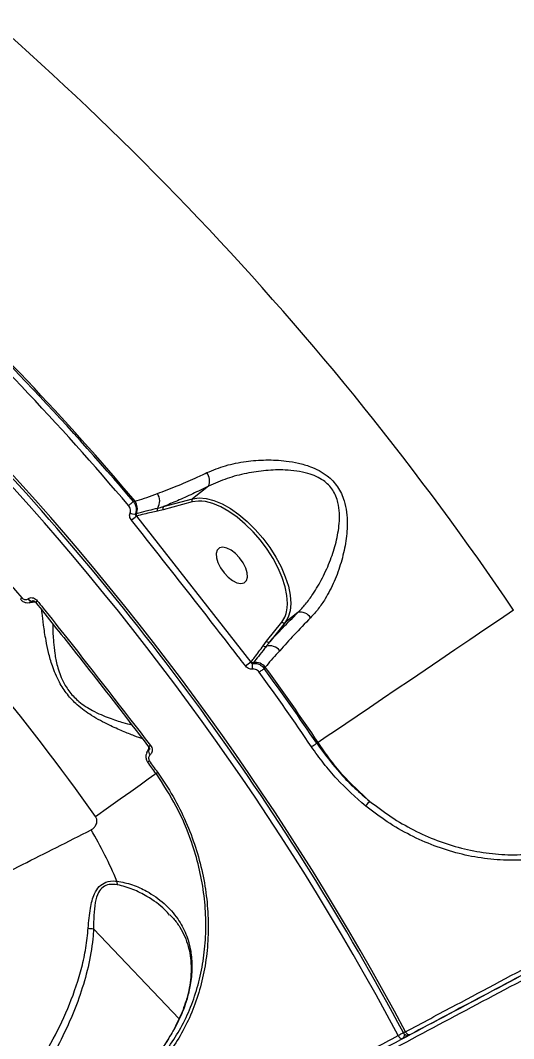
# Model space of a CAD drawing. Header units: millimetres. Extents: x -10374 to 11119, y -8221 to 9433.
# Drawn here: x -1212.8 to -1109, y -1941.3 to -1726.9 of the extents above; entities that cross this region are included whole.
import ezdxf

# ---------------------------------------------------------------- set-up
doc = ezdxf.new("R2010")
doc.units = ezdxf.units.MM
for name, color, linetype in [('DIKOM_ОБЪЕКТ', 7, 'Continuous'), ('DIKOM_РАЗМЕР_ЗОНА', 7, 'Continuous'), ('DIKOM_РАЗМЕР_ОБЪЕКТА', 7, 'Continuous')]:
    doc.layers.add(name, color=color, linetype=linetype)
doc.styles.add('style1', font='arial.ttf', dxfattribs={"width": 0.8})
doc.dimstyles.new('1-50', dxfattribs={"dimtxt": 300, "dimasz": 200, "dimexe": 100, "dimexo": 0, "dimgap": 100, "dimtad": 0, "dimdec": 0, "dimtxsty": 'style1', "dimcen": 0, "dimclrd": 7, "dimclre": 7, "dimadec": 1, "dimazin": 2, "dimtfac": 1, "dimtdec": 0, "dimtmove": 1, "dimatfit": 3, "dimfxl": 0, "dimlwd": 25, "dimlwe": 18, "dimarcsym": 0})

# ---------------------------------------------------------------- blocks, each defined once
blk = doc.blocks.new('*D16')
at = {"layer": 'Defpoints', "color": 0, "transparency": 16777216}
for p in [(-9045.1, 5161.67), (3694.49, 5161.67), (1813.16, -6719.94)]:
    blk.add_point(p, dxfattribs=at)
at = {"layer": 'DIKOM_РАЗМЕР_ОБЪЕКТА', "color": 7, "lineweight": 18, "transparency": 16777216}
for p, q in [((3694.49, 5161.67), (-9145.1, 5161.67)), ((1813.16, -6719.94), (-9145.1, -6719.94))]:
    blk.add_line(p, q, dxfattribs=at)
at = {"layer": 'DIKOM_РАЗМЕР_ОБЪЕКТА', "color": 7, "lineweight": 25, "transparency": 16777216}
for p, q in [((-9045.1, 4961.67), (-9045.1, -0.45)), ((-9045.1, -6519.94), (-9045.1, -1080.23))]:
    blk.add_line(p, q, dxfattribs=at)
at = {"layer": 'DIKOM_РАЗМЕР_ОБЪЕКТА', "color": 7, "transparency": 16777216}
for points in [[(-9078.43, 4961.67), (-9011.76, 4961.67), (-9045.1, 5161.67)], [(-9078.43, -6519.94), (-9011.76, -6519.94), (-9045.1, -6719.94)]]:
    blk.add_solid(points, dxfattribs=at)
at = {"layer": 'DIKOM_РАЗМЕР_ОБЪЕКТА', "color": 0, "transparency": 16777216, "insert": (-9045.1, -540.34), "char_height": 300, "attachment_point": 5, "rotation": 90, "style": 'style1'}
blk.add_mtext('11900', dxfattribs=at)
blk = doc.blocks.new('*D15')
at = {"layer": 'Defpoints', "color": 0, "transparency": 16777216}
for p in [(-5227.87, 8308.78), (9119.43, -1150.4), (-5227.87, -1991.82)]:
    blk.add_point(p, dxfattribs=at)
at = {"layer": 'DIKOM_РАЗМЕР_ОБЪЕКТА', "color": 7, "lineweight": 18, "transparency": 16777216}
for p, q in [((-5227.87, -1991.82), (-5227.87, 8408.78)), ((9119.43, -1150.4), (9119.43, 8408.78))]:
    blk.add_line(p, q, dxfattribs=at)
at = {"layer": 'DIKOM_РАЗМЕР_ОБЪЕКТА', "color": 7, "lineweight": 25, "transparency": 16777216}
for p, q in [((-5027.87, 8308.78), (187.44, 8308.78)), ((8919.43, 8308.78), (1267.22, 8308.78))]:
    blk.add_line(p, q, dxfattribs=at)
at = {"layer": 'DIKOM_РАЗМЕР_ОБЪЕКТА', "color": 7, "transparency": 16777216}
for points in [[(-5027.87, 8342.11), (-5027.87, 8275.44), (-5227.87, 8308.78)], [(8919.43, 8342.11), (8919.43, 8275.44), (9119.43, 8308.78)]]:
    blk.add_solid(points, dxfattribs=at)
at = {"layer": 'DIKOM_РАЗМЕР_ОБЪЕКТА', "color": 0, "transparency": 16777216, "insert": (727.33, 8308.78), "char_height": 300, "attachment_point": 5, "style": 'style1'}
blk.add_mtext('14350', dxfattribs=at)
blk = doc.blocks.new('*D14')
at = {"layer": 'Defpoints', "color": 0, "transparency": 16777216}
for p in [(-7515.85, 9236.32), (11119.43, -1423.4), (-7515.85, -2401.58)]:
    blk.add_point(p, dxfattribs=at)
at = {"layer": 'DIKOM_РАЗМЕР_ЗОНА', "color": 7, "lineweight": 18, "transparency": 16777216}
for p, q in [((-7515.85, -2401.58), (-7515.85, 9336.32)), ((11119.43, -1423.4), (11119.43, 9336.32))]:
    blk.add_line(p, q, dxfattribs=at)
at = {"layer": 'DIKOM_РАЗМЕР_ЗОНА', "color": 7, "lineweight": 25, "transparency": 16777216}
for p, q in [((-7315.85, 9236.32), (77.56, 9236.32)), ((10919.43, 9236.32), (1157.34, 9236.32))]:
    blk.add_line(p, q, dxfattribs=at)
at = {"layer": 'DIKOM_РАЗМЕР_ЗОНА', "color": 7, "transparency": 16777216}
for points in [[(-7315.85, 9269.65), (-7315.85, 9202.98), (-7515.85, 9236.32)], [(10919.43, 9269.65), (10919.43, 9202.98), (11119.43, 9236.32)]]:
    blk.add_solid(points, dxfattribs=at)
at = {"layer": 'DIKOM_РАЗМЕР_ЗОНА', "color": 0, "transparency": 16777216, "insert": (617.45, 9236.32), "char_height": 300, "attachment_point": 5, "style": 'style1'}
blk.add_mtext('18650', dxfattribs=at)
blk = doc.blocks.new('*D13')
at = {"layer": 'Defpoints', "color": 0, "transparency": 16777216}
for p in [(-10176.97, 7112.81), (3082.33, 7112.81), (2015.48, -8221.4)]:
    blk.add_point(p, dxfattribs=at)
at = {"layer": 'DIKOM_РАЗМЕР_ЗОНА', "color": 7, "lineweight": 18, "transparency": 16777216}
for p, q in [((3082.33, 7112.81), (-10276.97, 7112.81)), ((2015.48, -8221.4), (-10276.97, -8221.4))]:
    blk.add_line(p, q, dxfattribs=at)
at = {"layer": 'DIKOM_РАЗМЕР_ЗОНА', "color": 7, "lineweight": 25, "transparency": 16777216}
for p, q in [((-10176.97, 6912.81), (-10176.97, -14.41)), ((-10176.97, -8021.4), (-10176.97, -1094.19))]:
    blk.add_line(p, q, dxfattribs=at)
at = {"layer": 'DIKOM_РАЗМЕР_ЗОНА', "color": 7, "transparency": 16777216}
for points in [[(-10210.3, 6912.81), (-10143.64, 6912.81), (-10176.97, 7112.81)], [(-10210.3, -8021.4), (-10143.64, -8021.4), (-10176.97, -8221.4)]]:
    blk.add_solid(points, dxfattribs=at)
at = {"layer": 'DIKOM_РАЗМЕР_ЗОНА', "color": 0, "transparency": 16777216, "insert": (-10176.97, -554.3), "char_height": 300, "attachment_point": 5, "rotation": 90, "style": 'style1'}
blk.add_mtext('15300', dxfattribs=at)

msp = doc.modelspace()

# ---------------------------------------------------------------- linework, layer by layer
at = {"layer": 'DIKOM_ОБЪЕКТ', "color": 7, "linetype": 'Continuous', "lineweight": 15}
for p, q in [((-1173.15, -1824.96), (-1176.52, -1827.59)), ((-1188.98, -1828.2), (-1188.63, -1828.1)), ((-1176.6, -1828.28), (-1182.69, -1829.91)), ((-1182.61, -1829.23), (-1176.52, -1827.59)), ((-1182.69, -1829.91), (-1183.88, -1830.19)), ((-1188.3, -1831.25), (-1188.36, -1831.26)), ((-1188.36, -1831.26), (-1164.29, -1862.04)), ((-1211.16, -1848.68), (-1211.14, -1848.67)), ((-1210.21, -1849.17), (-1210.01, -1849.14)), ((-1210.19, -1849.15), (-1210.21, -1849.17)), ((-1210.07, -1849.11), (-1210.19, -1849.15)), ((-1209.57, -1849.35), (-1209.57, -1849.35)), ((-1154.37, -1851.57), (-1157.07, -1853.68)), ((-1160.95, -1857.6), (-1157.74, -1853.57)), ((-1157.07, -1853.68), (-1160.28, -1857.7)), ((-1161.66, -1858.55), (-1160.95, -1857.6)), ((-1164.29, -1862.04), (-1164.18, -1861.9)), ((-1163.69, -1862.08), (-1163.86, -1862.29)), ((-1161.22, -1863.07), (-1161.43, -1863.34)), ((-1185.75, -1879.84), (-1185.75, -1879.84)), ((-1150.39, -1879.09), (-1150.1, -1878.93)), ((-1185.66, -1880.34), (-1185.73, -1880.51)), ((-1185.73, -1880.51), (-1185.71, -1880.49)), ((-1185.71, -1880.49), (-1185.61, -1880.34)), ((-1185.47, -1881.53), (-1185.49, -1881.55)), ((-1179.37, -1937.11), (-1197.36, -1918.15)), ((-1179.54, -1937.49), (-1180.13, -1938.67)), ((-1179.46, -1937.45), (-1180.05, -1938.64)), ((-1130.95, -1940.55), (-1132.33, -1941.28))]:
    msp.add_line(p, q, dxfattribs=at)
at = {"layer": 'DIKOM_ОБЪЕКТ', "color": 7, "linetype": 'Continuous', "lineweight": 15, "flags": 128}
for points in [[(-1190, -1829.06), (-1189.86, -1828.95), (-1189.72, -1828.82), (-1189.57, -1828.7), (-1189.43, -1828.58), (-1189.3, -1828.47), (-1189.17, -1828.36), (-1189.07, -1828.27), (-1188.98, -1828.2)], [(-1174.61, -1828.12), (-1175.3, -1828.1), (-1176.6, -1828.28)], [(-1176.52, -1827.59), (-1175.17, -1827.41), (-1173.67, -1827.53), (-1172.05, -1827.95), (-1170.33, -1828.67), (-1168.56, -1829.67), (-1166.77, -1830.92), (-1165.01, -1832.4), (-1163.32, -1834.08), (-1161.72, -1835.91), (-1160.27, -1837.87), (-1158.98, -1839.9), (-1157.88, -1841.97), (-1157.01, -1844.02), (-1156.37, -1846.01), (-1155.99, -1847.9), (-1155.87, -1849.65), (-1156.01, -1851.22), (-1156.41, -1852.57), (-1157.07, -1853.68)], [(-1156.63, -1850.61), (-1156.57, -1849.67), (-1156.69, -1847.97), (-1157.06, -1846.14), (-1157.68, -1844.2), (-1158.53, -1842.21), (-1159.59, -1840.21), (-1160.84, -1838.24), (-1162.25, -1836.34), (-1163.8, -1834.56), (-1165.44, -1832.94), (-1167.15, -1831.5), (-1168.88, -1830.29), (-1170.6, -1829.32), (-1172.26, -1828.63), (-1173.84, -1828.22), (-1174.61, -1828.12)], [(-1169.91, -1843.19), (-1169.04, -1844.1), (-1168.1, -1844.82), (-1167.19, -1845.28), (-1166.35, -1845.44), (-1165.68, -1845.29), (-1165.21, -1844.85), (-1164.99, -1844.15), (-1165.04, -1843.24), (-1165.35, -1842.2), (-1165.89, -1841.12), (-1166.63, -1840.08), (-1167.5, -1839.16), (-1168.43, -1838.45), (-1169.35, -1837.99), (-1170.18, -1837.83), (-1170.86, -1837.97), (-1171.33, -1838.41), (-1171.54, -1839.12), (-1171.5, -1840.02), (-1171.19, -1841.06), (-1170.64, -1842.15), (-1169.91, -1843.19)], [(-1212.41, -1848.46), (-1212.52, -1848.55), (-1212.6, -1848.62), (-1212.67, -1848.68), (-1212.73, -1848.73), (-1212.76, -1848.75), (-1212.77, -1848.76)], [(-1108.96, -1851.07), (-1111.94, -1853.09), (-1115.01, -1855.17), (-1118.14, -1857.29), (-1121.3, -1859.43), (-1124.46, -1861.57), (-1127.59, -1863.69), (-1130.67, -1865.77), (-1133.66, -1867.8), (-1136.54, -1869.75), (-1139.28, -1871.6), (-1141.86, -1873.35), (-1144.25, -1874.97), (-1146.44, -1876.45), (-1148.39, -1877.77), (-1150.1, -1878.93)], [(-1162.51, -1864.12), (-1162.36, -1864.02), (-1162.21, -1863.91), (-1162.06, -1863.8), (-1161.91, -1863.69), (-1161.76, -1863.58), (-1161.63, -1863.49), (-1161.52, -1863.41), (-1161.43, -1863.34)], [(-1151.5, -1879.83), (-1151.35, -1879.73), (-1151.19, -1879.63), (-1151.04, -1879.52), (-1150.88, -1879.42), (-1150.73, -1879.32), (-1150.6, -1879.23), (-1150.49, -1879.15), (-1150.39, -1879.09)], [(-1185.57, -1882.81), (-1185.68, -1882.89), (-1185.78, -1882.96), (-1185.85, -1883.01), (-1185.91, -1883.05), (-1185.94, -1883.08), (-1185.95, -1883.08)], [(-1196.94, -1894.49), (-1194.24, -1892.57), (-1191.77, -1890.81), (-1189.54, -1889.22), (-1187.57, -1887.81), (-1185.86, -1886.6), (-1184.45, -1885.59), (-1184.26, -1885.45)], [(-1180.05, -1938.64), (-1180.12, -1938.68), (-1180.12, -1938.68)], [(-1132.15, -1940.05), (-1132.26, -1940.11), (-1132.41, -1940.19), (-1132.57, -1940.28), (-1132.74, -1940.37), (-1132.91, -1940.46), (-1133.08, -1940.55), (-1133.24, -1940.64)], [(-1131.71, -1939.82), (-1131.85, -1939.9), (-1131.97, -1939.96), (-1132.06, -1940.01), (-1132.12, -1940.04), (-1132.15, -1940.06), (-1132.15, -1940.06)], [(-1130.8, -1940.47), (-1130.89, -1940.5), (-1131, -1940.49), (-1131.12, -1940.45), (-1131.25, -1940.38), (-1131.37, -1940.27), (-1131.49, -1940.14), (-1131.61, -1939.99), (-1131.71, -1939.82)], [(-1133.24, -1940.64), (-1133.14, -1940.8), (-1133.03, -1940.96), (-1132.9, -1941.09), (-1132.78, -1941.19), (-1132.65, -1941.26), (-1132.53, -1941.31), (-1132.42, -1941.31), (-1132.33, -1941.28)]]:
    msp.add_lwpolyline(points, dxfattribs=at)
at = {"layer": 'DIKOM_ОБЪЕКТ', "color": 7, "linetype": 'Continuous', "lineweight": 15}
for centre, radius, start, end in [((-1644.11, -2213.4), 646.28, 34.10022, 52.89978), ((-1644.11, -2213.4), 580.87, 28.09855, 58.90145), ((-1644.11, -2213.4), 579.13, 28.09885, 58.90115), ((-1644.11, -2213.4), 596.26, 40.24313, 46.75687), ((-1644.11, -2213.4), 596.59, 40.22853, 46.77147), ((-1644.11, -2213.4), 594.93, 40.24313, 46.75687), ((-1644.11, -2213.4), 549.25, 35.4952, 51.5048), ((-1644.11, -2213.4), 565.29, 40.2097, 46.7903), ((-1644.11, -2213.4), 580.37, 28.09855, 43.5), ((-1175.9, -1823.87), 2.95, 338.3877, 36.7227), ((-1186.29, -1828.1), 2.84, 329.14, 34.152), ((-1190.99, -1829.69), 2.84, 338.5554, 34.0016), ((-1176.16, -1827.98), 0.526, 132.3879, 214.1721), ((-1188.86, -1829.17), 1.65, 240.0269, 280.7858), ((-1187.81, -1830.94), 0.568, 158.3434, 212.2759), ((-1183.41, -1829.9), 0.552, 141.4744, 211.9148), ((-1182.25, -1829.62), 0.526, 132.3879, 214.1721), ((-1222.77, -1789.38), 54.2, 307.9934, 309.4034), ((-1210.3, -1848.16), 1.01, 211.0731, 274.9408), ((-1210.28, -1848.15), 1.01, 211.0252, 274.9626), ((-1212.59, -1844.95), 5.34, 304.4409, 309.4851), ((-1162.46, -1850.1), 5.86, 323.7138, 355.0238), ((-1153.83, -1854.1), 2.59, 33.6615, 102.0244), ((-1157.35, -1853.26), 0.503, 218.5002, 303.4601), ((-1161.26, -1858.21), 0.528, 220.6441, 293.8829), ((-1160.27, -1861.23), 2.66, 37.5733, 107.1051), ((-1160.56, -1857.28), 0.502, 218.4493, 303.4984), ((-1129.62, -1908.54), 58, 126.7179, 128.0357), ((-1163.76, -1861.55), 0.544, 220.5333, 277.5856), ((-1162.51, -1862.99), 1.51, 152.6863, 198.6667), ((-1163.34, -1864.79), 2.73, 38.9464, 97.4265), ((-1644.11, -2213.4), 596.59, 34.10022, 35.95988), ((-1644.11, -2213.4), 594.93, 34.10338, 35.95123), ((-1644.11, -2213.4), 596.26, 34.10338, 35.95123), ((-1182.18, -1883.87), 5.38, 126.5298, 131.5337), ((-1184.77, -1880.83), 1.01, 161.0524, 224.9829), ((-1184.76, -1880.82), 1.01, 161.0525, 224.9835), ((-1644.11, -2213.4), 564.82, 35.4952, 35.7903), ((-1644.11, -2213.4), 565.29, 35.4952, 35.7903), ((-1262.59, -1775.2), 135.24, 305.3935, 305.5905), ((-1136.4, -1894.75), 4.43, 129.2592, 146.4241), ((-1265.42, -1938.04), 78.85, 22.306, 31.0837), ((-1189.78, -1908.07), 2.69, 181.0611, 197.6619), ((-1131.27, -1939.59), 1, 208.0986, 223.5), ((-1131.27, -1939.59), 1, 223.5, 298), ((-1132.77, -1940.53), 0.878, 300.4812, 11.5203)]:
    msp.add_arc(centre, radius, start, end, dxfattribs=at)
for points, knots in [([(-1131.71, -1939.82), (-1128.18, -1937.95), (-1118.61, -1932.86), (-1102.52, -1924.3), (-1083.34, -1914.1), (-1063.7, -1903.66), (-1043.69, -1893.02), (-1023.41, -1882.24), (-1002.92, -1871.34), (-982.25, -1860.35), (-961.44, -1849.29), (-940.55, -1838.18), (-919.68, -1827.08), (-898.92, -1816.05), (-878.36, -1805.11), (-858.01, -1794.29), (-837.91, -1783.61), (-818.13, -1773.09), (-798.75, -1762.78), (-779.86, -1752.74), (-761.54, -1743), (-743.81, -1733.57), (-726.7, -1724.47), (-710.25, -1715.73), (-694.55, -1707.38), (-679.66, -1699.46), (-665.63, -1692), (-652.52, -1685.03), (-640.32, -1678.55), (-629.07, -1672.56), (-618.81, -1667.11), (-609.59, -1662.21), (-601.84, -1658.08), (-595.39, -1654.66), (-590.09, -1651.84), (-585.61, -1649.46), (-581.98, -1647.53), (-579.23, -1646.06), (-577.35, -1645.06), (-576.39, -1644.55), (-576.27, -1644.49), (-576.22, -1644.46)], [0, 0, 0, 0, 0.015653, 0.04249, 0.069411, 0.096376, 0.123341, 0.150263, 0.1771, 0.203937, 0.230859, 0.257824, 0.284788, 0.31171, 0.338547, 0.365384, 0.392306, 0.41927, 0.446235, 0.473157, 0.499994, 0.526831, 0.553753, 0.580717, 0.607682, 0.634604, 0.661441, 0.688278, 0.715199, 0.742164, 0.769129, 0.79605, 0.822888, 0.845967, 0.869168, 0.892397, 0.915626, 0.938828, 0.961588, 0.984348, 1, 1, 1, 1]), ([(-576.63, -1645.81), (-576.68, -1645.84), (-576.81, -1645.91), (-578, -1646.54), (-580.48, -1647.86), (-584.13, -1649.8), (-588.92, -1652.34), (-594.81, -1655.48), (-601.81, -1659.2), (-609.93, -1663.52), (-619.12, -1668.41), (-629.36, -1673.85), (-640.58, -1679.82), (-652.75, -1686.29), (-665.83, -1693.24), (-679.82, -1700.68), (-694.68, -1708.58), (-710.35, -1716.91), (-726.75, -1725.63), (-743.82, -1734.71), (-761.51, -1744.11), (-779.79, -1753.84), (-798.63, -1763.85), (-817.97, -1774.13), (-837.71, -1784.63), (-857.75, -1795.29), (-878.05, -1806.08), (-898.57, -1816.99), (-919.27, -1828), (-940.09, -1839.07), (-960.93, -1850.15), (-981.7, -1861.19), (-1001.02, -1871.46), (-1018.87, -1880.96), (-1035.3, -1889.69), (-1051.53, -1898.32), (-1067.74, -1906.94), (-1083.87, -1915.52), (-1099.88, -1924.03), (-1115.59, -1932.38), (-1125.73, -1937.77), (-1130.8, -1940.47)], [0, 0, 0, 0, 0.015652, 0.042489, 0.069411, 0.096375, 0.12334, 0.150262, 0.177099, 0.203936, 0.230857, 0.257822, 0.284787, 0.311709, 0.338545, 0.365382, 0.392304, 0.419269, 0.446234, 0.473155, 0.499992, 0.52683, 0.553751, 0.580716, 0.607681, 0.634602, 0.66144, 0.688276, 0.715198, 0.742163, 0.769128, 0.796049, 0.822886, 0.844632, 0.866401, 0.888169, 0.909915, 0.932423, 0.954957, 0.977491, 1, 1, 1, 1]), ([(-761.46, -1745.22), (-764.99, -1747.1), (-774.56, -1752.18), (-790.65, -1760.74), (-809.83, -1770.94), (-829.48, -1781.39), (-849.48, -1792.02), (-869.76, -1802.81), (-890.25, -1813.7), (-910.92, -1824.69), (-931.73, -1835.76), (-952.62, -1846.87), (-973.49, -1857.96), (-994.25, -1869), (-1014.82, -1879.93), (-1035.16, -1890.75), (-1055.26, -1901.44), (-1075.04, -1911.96), (-1094.42, -1922.26), (-1113.31, -1932.3), (-1131.63, -1942.05), (-1149.36, -1951.47), (-1166.47, -1960.57), (-1182.92, -1969.32), (-1198.63, -1977.67), (-1213.52, -1985.58), (-1227.54, -1993.04), (-1240.65, -2000.01), (-1252.85, -2006.5), (-1264.1, -2012.48), (-1274.36, -2017.94), (-1283.58, -2022.84), (-1291.33, -2026.96), (-1297.78, -2030.39), (-1303.08, -2033.21), (-1307.56, -2035.59), (-1311.19, -2037.52), (-1313.94, -2038.98), (-1315.82, -2039.98), (-1316.78, -2040.49), (-1316.9, -2040.56), (-1316.95, -2040.58)], [0, 0, 0, 0, 0.015653, 0.04249, 0.069412, 0.096376, 0.123341, 0.150263, 0.1771, 0.203937, 0.230858, 0.257823, 0.284788, 0.31171, 0.338547, 0.365384, 0.392306, 0.41927, 0.446235, 0.473157, 0.499994, 0.526831, 0.553752, 0.580717, 0.607682, 0.634603, 0.661441, 0.688278, 0.715199, 0.742164, 0.769129, 0.79605, 0.822887, 0.845967, 0.869168, 0.892397, 0.915626, 0.938828, 0.961588, 0.984348, 1, 1, 1, 1]), ([(-1316.54, -2039.23), (-1316.49, -2039.2), (-1316.36, -2039.13), (-1315.17, -2038.5), (-1312.69, -2037.18), (-1309.04, -2035.24), (-1304.26, -2032.7), (-1298.36, -2029.56), (-1291.36, -2025.84), (-1283.25, -2021.53), (-1274.05, -2016.64), (-1263.81, -2011.2), (-1252.59, -2005.23), (-1240.42, -1998.76), (-1227.34, -1991.8), (-1213.35, -1984.36), (-1198.49, -1976.46), (-1182.83, -1968.13), (-1166.42, -1959.41), (-1149.35, -1950.33), (-1131.66, -1940.93), (-1113.38, -1931.21), (-1094.54, -1921.19), (-1075.2, -1910.91), (-1055.47, -1900.41), (-1035.42, -1889.76), (-1015.12, -1878.96), (-994.6, -1868.05), (-973.9, -1857.04), (-953.08, -1845.97), (-932.24, -1834.89), (-911.47, -1823.85), (-892.16, -1813.58), (-874.3, -1804.09), (-857.88, -1795.35), (-841.64, -1786.72), (-825.43, -1778.1), (-809.3, -1769.53), (-793.29, -1761.01), (-777.59, -1752.66), (-767.44, -1747.27), (-762.37, -1744.57)], [0, 0, 0, 0, 0.015652, 0.042489, 0.069411, 0.096375, 0.12334, 0.150262, 0.177099, 0.203936, 0.230857, 0.257822, 0.284787, 0.311708, 0.338545, 0.365382, 0.392304, 0.419269, 0.446234, 0.473155, 0.499992, 0.526829, 0.553751, 0.580716, 0.60768, 0.634602, 0.661439, 0.688276, 0.715198, 0.742163, 0.769128, 0.796049, 0.822886, 0.844632, 0.866401, 0.888169, 0.909915, 0.932423, 0.954957, 0.977491, 1, 1, 1, 1]), ([(-1173.53, -1822.11), (-1172.24, -1821.58), (-1169.67, -1820.52), (-1165.4, -1819.7), (-1161.09, -1819.35), (-1157.36, -1819.53), (-1154.23, -1820.05), (-1151.9, -1820.73), (-1149.88, -1821.64), (-1147.83, -1822.94), (-1145.85, -1825.02), (-1144.6, -1827.77), (-1144.07, -1830.43), (-1143.91, -1833.44), (-1144.25, -1837.02), (-1145.22, -1841.1), (-1146.65, -1845.05), (-1148.33, -1848.3), (-1150.03, -1850.84), (-1151.13, -1852.06), (-1151.68, -1852.66)], [0, 0, 0, 0, 0.075453, 0.151033, 0.22139, 0.291726, 0.334658, 0.377542, 0.410423, 0.443259, 0.496247, 0.549079, 0.588987, 0.628973, 0.696944, 0.765008, 0.836349, 0.907628, 0.953829, 1, 1, 1, 1]), ([(-1183.93, -1826.5), (-1182.58, -1826), (-1180.1, -1825.07), (-1176.52, -1823.52), (-1174.36, -1822.5), (-1173.53, -1822.11)], [0, 0, 0, 0, 0.425134, 0.778082, 1, 1, 1, 1]), ([(-1154.37, -1851.57), (-1153.82, -1850.98), (-1152.7, -1849.81), (-1150.93, -1847.38), (-1149.12, -1844.29), (-1147.48, -1840.59), (-1146.25, -1836.75), (-1145.64, -1833.43), (-1145.56, -1830.62), (-1145.86, -1828.21), (-1146.86, -1825.71), (-1148.65, -1823.91), (-1150.52, -1822.86), (-1152.41, -1822.18), (-1154.6, -1821.73), (-1157.58, -1821.48), (-1161.14, -1821.59), (-1165.25, -1822.21), (-1169.37, -1823.26), (-1171.88, -1824.39), (-1173.15, -1824.96)], [0, 0, 0, 0, 0.046879, 0.094491, 0.166791, 0.240773, 0.308688, 0.378026, 0.416346, 0.45555, 0.504919, 0.554035, 0.584911, 0.616739, 0.65891, 0.701803, 0.772718, 0.845081, 0.92141, 1, 1, 1, 1]), ([(-1188.63, -1828.1), (-1188.48, -1828.06), (-1187.68, -1827.86), (-1186.2, -1827.34), (-1184.69, -1826.78), (-1183.93, -1826.5)], [0, 0, 0, 0, 0.108906, 0.552802, 1, 1, 1, 1]), ([(-1173.15, -1824.96), (-1174.28, -1825.51), (-1176.54, -1826.61), (-1179.71, -1828.04), (-1181.66, -1828.84), (-1182.61, -1829.23)], [0, 0, 0, 0, 0.335751, 0.674761, 1, 1, 1, 1]), ([(-1188.98, -1828.2), (-1188.92, -1828.28), (-1188.7, -1828.59), (-1188.44, -1829.21), (-1188.34, -1830.04), (-1188.48, -1830.54), (-1188.55, -1830.79)], [0, 0, 0, 0, 0.109212, 0.407967, 0.70312, 1, 1, 1, 1]), ([(-796.36, -1829.79), (-801.6, -1832.51), (-812.09, -1837.93), (-828.16, -1846.26), (-844.41, -1854.69), (-861.06, -1863.34), (-878.07, -1872.19), (-895.41, -1881.22), (-912.8, -1890.29), (-930.78, -1899.68), (-949.31, -1909.36), (-968.35, -1919.32), (-987.25, -1929.21), (-1005.92, -1939), (-1024.29, -1948.63), (-1042.27, -1958.06), (-1059.82, -1967.28), (-1076.93, -1976.26), (-1093.55, -1985), (-1109.63, -1993.46), (-1125.08, -2001.58), (-1139.83, -2009.34), (-1153.84, -2016.72), (-1167.12, -2023.71), (-1179.64, -2030.31), (-1191.34, -2036.47), (-1202.16, -2042.17), (-1212.24, -2047.49), (-1221.5, -2052.37), (-1229.86, -2056.77), (-1237.14, -2060.61), (-1243.27, -2063.85), (-1248.34, -2066.52), (-1250.74, -2067.79), (-1251.93, -2068.42)], [0, 0, 0, 0, 0.027767, 0.055566, 0.083366, 0.111132, 0.140038, 0.16898, 0.197923, 0.226828, 0.258638, 0.290548, 0.322511, 0.354472, 0.386382, 0.418191, 0.449895, 0.4817, 0.513555, 0.545411, 0.577215, 0.608919, 0.640547, 0.672276, 0.704055, 0.735834, 0.767563, 0.799191, 0.832594, 0.866026, 0.899429, 0.932943, 0.966486, 1, 1, 1, 1]), ([(-1189.68, -1830.6), (-1189.64, -1830.45), (-1189.56, -1830.15), (-1189.64, -1829.66), (-1189.81, -1829.29), (-1189.96, -1829.11), (-1190, -1829.06)], [0, 0, 0, 0, 0.295411, 0.590304, 0.890107, 1, 1, 1, 1]), ([(-1189.4, -1832.1), (-1189.43, -1832.06), (-1189.56, -1831.89), (-1189.72, -1831.54), (-1189.8, -1831.05), (-1189.72, -1830.75), (-1189.68, -1830.6)], [0, 0, 0, 0, 0.081048, 0.390845, 0.695145, 1, 1, 1, 1]), ([(-1188.55, -1830.79), (-1188.56, -1830.84), (-1188.57, -1830.94), (-1188.51, -1831.1), (-1188.43, -1831.2), (-1188.37, -1831.25), (-1188.36, -1831.26)], [0, 0, 0, 0, 0.286512, 0.589609, 0.913626, 1, 1, 1, 1]), ([(-1188.55, -1830.79), (-1188.52, -1830.78), (-1188.45, -1830.76), (-1188.38, -1830.74), (-1188.34, -1830.73)], [0, 0, 0, 0, 0.488225, 1, 1, 1, 1]), ([(-1188.34, -1830.73), (-1188.17, -1830.69), (-1187.31, -1830.46), (-1185.84, -1830.05), (-1184.48, -1829.71), (-1183.85, -1829.56)], [0, 0, 0, 0, 0.117903, 0.589468, 1, 1, 1, 1]), ([(-1183.88, -1830.19), (-1184.32, -1830.28), (-1185.81, -1830.6), (-1187.26, -1830.98), (-1188.3, -1831.25)], [0, 0, 0, 0, 0.29117, 1, 1, 1, 1]), ([(-1183.85, -1829.56), (-1183.66, -1829.51), (-1183.25, -1829.41), (-1182.84, -1829.29), (-1182.61, -1829.23)], [0, 0, 0, 0, 0.44039, 1, 1, 1, 1]), ([(-1165.35, -1862.85), (-1165.76, -1862.33), (-1167.79, -1859.69), (-1175.75, -1849.39), (-1183.4, -1839.7), (-1189.4, -1832.1)], [0, 0, 0, 0, 0.05123, 0.256125, 1, 1, 1, 1]), ([(-1212.76, -1848.76), (-1212.59, -1848.93), (-1212.25, -1849.27), (-1211.58, -1849.52), (-1211.13, -1849.49), (-1210.92, -1849.47)], [0, 0, 0, 0, 0.344518, 0.683438, 1, 1, 1, 1]), ([(-1212.41, -1848.46), (-1212.41, -1848.46), (-1212.34, -1848.55), (-1212.17, -1848.69), (-1211.92, -1848.81), (-1211.65, -1848.86), (-1211.39, -1848.83), (-1211.24, -1848.73), (-1211.16, -1848.68)], [0, 0, 0, 0, 0.004166, 0.219753, 0.435454, 0.568213, 0.793915, 1, 1, 1, 1]), ([(-1211.14, -1848.67), (-1211.07, -1848.62), (-1210.88, -1848.49), (-1210.49, -1848.4), (-1210.02, -1848.47), (-1209.55, -1848.69), (-1209.32, -1848.94), (-1209.2, -1849.07)], [0, 0, 0, 0, 0.134223, 0.347004, 0.563322, 0.781764, 1, 1, 1, 1]), ([(-1210.21, -1849.17), (-1210.37, -1849.27), (-1210.58, -1849.42), (-1210.84, -1849.44), (-1210.91, -1849.45)], [0, 0, 0, 0, 0.721941, 1, 1, 1, 1]), ([(-1210.91, -1849.5), (-1210.66, -1849.44), (-1210.15, -1849.33), (-1209.81, -1849.3), (-1209.64, -1849.28)], [0, 0, 0, 0, 0.496252, 1, 1, 1, 1]), ([(-1210.08, -1849.1), (-1210.09, -1849.1), (-1210.14, -1849.11), (-1210.17, -1849.14), (-1210.19, -1849.15)], [0, 0, 0, 0, 0.298212, 1, 1, 1, 1]), ([(-1210.08, -1849.1), (-1210.08, -1849.09), (-1210.06, -1849.09), (-1209.98, -1849.09), (-1209.84, -1849.13), (-1209.7, -1849.21), (-1209.61, -1849.3), (-1209.57, -1849.35), (-1209.57, -1849.35)], [0, 0, 0, 0, 0.149034, 0.395785, 0.591402, 0.793927, 0.998176, 1, 1, 1, 1]), ([(-1209.59, -1849.36), (-1206.95, -1852.68), (-1200.52, -1860.76), (-1192.59, -1870.93), (-1187.33, -1877.81), (-1185.77, -1879.85)], [0, 0, 0, 0, 0.328863, 0.800315, 1, 1, 1, 1]), ([(-1209.2, -1849.07), (-1208.78, -1849.59), (-1206.71, -1852.2), (-1198.71, -1862.31), (-1191.23, -1871.98), (-1185.39, -1879.55)], [0, 0, 0, 0, 0.051711, 0.258553, 1, 1, 1, 1]), ([(-1187.05, -1878.18), (-1187.06, -1878.17), (-1187.44, -1878.05), (-1188.83, -1877.52), (-1191.15, -1876.61), (-1193.65, -1875.5), (-1195.91, -1874.36), (-1197.65, -1873.35), (-1199.31, -1872.23), (-1201.06, -1870.83), (-1202.96, -1868.84), (-1204.45, -1866.53), (-1205.41, -1864.49), (-1206.21, -1862.35), (-1206.87, -1859.95), (-1207.47, -1857), (-1207.92, -1854.12), (-1208.17, -1852.05), (-1208.25, -1851.25), (-1208.27, -1851.03)], [0, 0, 0, 0, 0.001654, 0.086542, 0.175637, 0.264698, 0.314118, 0.36348, 0.402156, 0.440761, 0.497893, 0.555162, 0.593682, 0.632277, 0.698831, 0.765525, 0.864438, 0.963336, 1, 1, 1, 1]), ([(-1160.28, -1857.7), (-1159.39, -1856.75), (-1157.6, -1854.82), (-1155.45, -1852.66), (-1154.37, -1851.57)], [0, 0, 0, 0, 0.496061, 1, 1, 1, 1]), ([(-1205.95, -1853.95), (-1205.95, -1854.17), (-1205.97, -1855.2), (-1205.85, -1857.34), (-1205.56, -1860.13), (-1205.12, -1862.41), (-1204.52, -1864.42), (-1203.74, -1866.3), (-1202.43, -1868.42), (-1200.67, -1870.18), (-1199.03, -1871.37), (-1197.45, -1872.29), (-1195.77, -1873.1), (-1193.56, -1873.97), (-1191.3, -1874.71), (-1189.92, -1875.06), (-1189.32, -1875.22)], [0, 0, 0, 0, 0.035495, 0.165065, 0.250876, 0.336484, 0.384556, 0.432497, 0.501928, 0.571251, 0.619362, 0.667599, 0.730936, 0.794351, 0.910763, 1, 1, 1, 1]), ([(-1151.68, -1852.66), (-1152.87, -1853.89), (-1155.28, -1856.38), (-1157.19, -1858.52), (-1158.16, -1859.61)], [0, 0, 0, 0, 0.494248, 1, 1, 1, 1]), ([(-1164.18, -1861.9), (-1163.95, -1861.61), (-1163.09, -1860.52), (-1162.26, -1859.39), (-1161.66, -1858.55)], [0, 0, 0, 0, 0.2647, 1, 1, 1, 1]), ([(-1161.05, -1858.69), (-1161.15, -1858.83), (-1161.69, -1859.56), (-1162.59, -1860.7), (-1163.35, -1861.66), (-1163.69, -1862.08)], [0, 0, 0, 0, 0.122287, 0.611438, 1, 1, 1, 1]), ([(-1160.28, -1857.7), (-1160.4, -1857.84), (-1160.66, -1858.17), (-1160.91, -1858.5), (-1161.05, -1858.69)], [0, 0, 0, 0, 0.435286, 1, 1, 1, 1]), ([(-1158.16, -1859.61), (-1159.15, -1860.68), (-1160.28, -1861.89), (-1161.12, -1862.95), (-1161.22, -1863.07)], [0, 0, 0, 0, 0.882146, 1, 1, 1, 1]), ([(-1163.94, -1863.47), (-1163.99, -1863.48), (-1164.18, -1863.5), (-1164.55, -1863.45), (-1165.01, -1863.23), (-1165.24, -1862.98), (-1165.35, -1862.85)], [0, 0, 0, 0, 0.085564, 0.389215, 0.69479, 1, 1, 1, 1]), ([(-1164.29, -1862.04), (-1164.26, -1862.09), (-1164.19, -1862.19), (-1164.05, -1862.27), (-1163.93, -1862.3), (-1163.87, -1862.29), (-1163.86, -1862.29)], [0, 0, 0, 0, 0.312878, 0.619373, 0.916599, 1, 1, 1, 1]), ([(-1163.86, -1862.29), (-1163.76, -1862.28), (-1163.41, -1862.24), (-1162.77, -1862.34), (-1162.01, -1862.71), (-1161.62, -1863.13), (-1161.43, -1863.34)], [0, 0, 0, 0, 0.1106, 0.406269, 0.703536, 1, 1, 1, 1]), ([(-1162.51, -1864.12), (-1162.62, -1863.99), (-1162.84, -1863.73), (-1163.3, -1863.5), (-1163.68, -1863.44), (-1163.89, -1863.46), (-1163.94, -1863.47)], [0, 0, 0, 0, 0.296791, 0.593993, 0.889489, 1, 1, 1, 1]), ([(-1185.7, -1879.93), (-1185.75, -1880.08), (-1185.86, -1880.4), (-1186.09, -1880.85), (-1186.21, -1881.1)], [0, 0, 0, 0, 0.457273, 1, 1, 1, 1]), ([(-1185.75, -1879.85), (-1185.74, -1879.86), (-1185.69, -1879.91), (-1185.64, -1880.04), (-1185.59, -1880.19), (-1185.59, -1880.32), (-1185.62, -1880.39), (-1185.62, -1880.4), (-1185.63, -1880.4)], [0, 0, 0, 0, 0.048767, 0.249876, 0.446115, 0.652322, 0.878732, 1, 1, 1, 1]), ([(-1185.39, -1879.55), (-1185.29, -1879.69), (-1185.1, -1879.98), (-1185, -1880.49), (-1185.05, -1880.96), (-1185.23, -1881.32), (-1185.4, -1881.47), (-1185.47, -1881.53)], [0, 0, 0, 0, 0.218278, 0.436765, 0.653034, 0.865742, 1, 1, 1, 1]), ([(-1140.09, -1892.3), (-1142.17, -1890.46), (-1145.32, -1887.68), (-1149, -1883.35), (-1150.66, -1881.01), (-1151.5, -1879.83)], [0, 0, 0, 0, 0.492768, 0.746386, 1, 1, 1, 1]), ([(-1150.39, -1879.09), (-1148.76, -1881.3), (-1146.29, -1884.65), (-1142.4, -1888.6), (-1140.27, -1890.41), (-1139.21, -1891.32)], [0, 0, 0, 0, 0.492797, 0.746402, 1, 1, 1, 1]), ([(-1139.21, -1891.32), (-1141.2, -1889.49), (-1144.22, -1886.73), (-1147.73, -1882.43), (-1149.31, -1880.1), (-1150.1, -1878.93)], [0, 0, 0, 0, 0.492787, 0.746391, 1, 1, 1, 1]), ([(-1186.15, -1881.05), (-1186.22, -1881.23), (-1186.39, -1881.62), (-1186.34, -1882.29), (-1186.17, -1882.81), (-1185.98, -1883.03), (-1185.94, -1883.07)], [0, 0, 0, 0, 0.272889, 0.590683, 0.916336, 1, 1, 1, 1]), ([(-1186.16, -1881.05), (-1186.16, -1881.04), (-1186.1, -1880.84), (-1185.92, -1880.67), (-1185.75, -1880.53), (-1185.73, -1880.51)], [0, 0, 0, 0, 0.034097, 0.870649, 1, 1, 1, 1]), ([(-1185.49, -1881.55), (-1185.5, -1881.56), (-1185.58, -1881.62), (-1185.71, -1881.79), (-1185.79, -1882.03), (-1185.79, -1882.3), (-1185.73, -1882.56), (-1185.62, -1882.74), (-1185.57, -1882.81)], [0, 0, 0, 0, 0.034081, 0.25231, 0.470604, 0.598024, 0.819414, 1, 1, 1, 1]), ([(-1185.71, -1880.49), (-1185.69, -1880.48), (-1185.65, -1880.45), (-1185.64, -1880.41), (-1185.63, -1880.4)], [0, 0, 0, 0, 0.733462, 1, 1, 1, 1]), ([(-1189.08, -1950.52), (-1187.83, -1949.54), (-1185.34, -1947.6), (-1182.18, -1944.02), (-1179.5, -1940.07), (-1177.33, -1935.81), (-1175.63, -1931.19), (-1174.44, -1926.29), (-1173.78, -1921.16), (-1173.66, -1915.88), (-1174.11, -1910.52), (-1175.1, -1905.15), (-1176.89, -1899.03), (-1179.73, -1892.29), (-1182.72, -1887.71), (-1184.21, -1885.42)], [0, 0, 0, 0, 0.076609, 0.153218, 0.224232, 0.295475, 0.366488, 0.437487, 0.508711, 0.57971, 0.650698, 0.721912, 0.7929, 0.896451, 1, 1, 1, 1]), ([(-1183.88, -1885.18), (-1182.76, -1886.86), (-1180.51, -1890.22), (-1177.88, -1895.55), (-1175.82, -1900.96), (-1174.36, -1906.4), (-1173.46, -1911.89), (-1173.14, -1917.35), (-1173.38, -1922.72), (-1174.18, -1927.91), (-1175.52, -1932.86), (-1177.37, -1937.49), (-1179.67, -1941.74), (-1182.39, -1945.51), (-1185.46, -1948.84), (-1187.78, -1950.64), (-1188.94, -1951.53)], [0, 0, 0, 0, 0.075106, 0.150213, 0.221282, 0.292578, 0.363645, 0.434771, 0.506124, 0.577249, 0.64834, 0.719659, 0.790753, 0.86043, 0.930322, 1, 1, 1, 1]), ([(-1088.85, -1898.72), (-1090.59, -1899.55), (-1093.93, -1901.14), (-1099.18, -1902.67), (-1104.43, -1903.57), (-1109.76, -1903.84), (-1115.13, -1903.44), (-1120.46, -1902.41), (-1125.69, -1900.77), (-1130.74, -1898.51), (-1135.6, -1895.73), (-1138.6, -1893.44), (-1140.09, -1892.3)], [0, 0, 0, 0, 0.107079, 0.20597, 0.30518, 0.404076, 0.503339, 0.602915, 0.702182, 0.801345, 0.900834, 1, 1, 1, 1]), ([(-1139.21, -1891.32), (-1137.74, -1892.44), (-1134.8, -1894.69), (-1130.04, -1897.42), (-1125.09, -1899.64), (-1119.97, -1901.25), (-1114.75, -1902.27), (-1109.5, -1902.67), (-1104.27, -1902.42), (-1099.14, -1901.54), (-1094, -1900.05), (-1090.73, -1898.49), (-1089.03, -1897.67)], [0, 0, 0, 0, 0.099278, 0.198876, 0.298154, 0.397422, 0.497009, 0.596269, 0.69509, 0.794219, 0.893036, 1, 1, 1, 1]), ([(-1197.9, -1897.33), (-1197.72, -1897.23), (-1197.37, -1897.02), (-1196.99, -1896.57), (-1196.76, -1896.09), (-1196.65, -1895.61), (-1196.66, -1895.16), (-1196.77, -1894.77), (-1196.88, -1894.58), (-1196.94, -1894.49)], [0, 0, 0, 0, 0.194391, 0.403697, 0.553909, 0.691012, 0.835064, 0.921907, 1, 1, 1, 1]), ([(-1325.08, -1960.52), (-1325.04, -1960.5), (-1324.97, -1960.47), (-1323.45, -1959.73), (-1320.75, -1958.42), (-1316.88, -1956.55), (-1312.01, -1954.17), (-1306.22, -1951.35), (-1299.38, -1948), (-1291.47, -1944.11), (-1282.49, -1939.69), (-1272.71, -1934.85), (-1262.2, -1929.63), (-1251.06, -1924.08), (-1239.04, -1918.07), (-1226.15, -1911.59), (-1212.45, -1904.7), (-1202.75, -1899.79), (-1197.9, -1897.33)], [0, 0, 0, 0, 0.051493, 0.116818, 0.183081, 0.249344, 0.311579, 0.373864, 0.4361, 0.50015, 0.564252, 0.628302, 0.689412, 0.750566, 0.811677, 0.874435, 0.937241, 1, 1, 1, 1]), ([(-1198.5, -1918.02), (-1198.38, -1916.6), (-1198.21, -1914.62), (-1197.69, -1912.23), (-1197.15, -1910.62), (-1196.23, -1909.15), (-1194.69, -1908.17), (-1193.35, -1908.04), (-1192.57, -1908.11), (-1192.47, -1908.12)], [0, 0, 0, 0, 0.286514, 0.400272, 0.516296, 0.657456, 0.799391, 0.976348, 1, 1, 1, 1]), ([(-1192.47, -1908.12), (-1191.36, -1908.33), (-1189.14, -1908.75), (-1185.73, -1910.4), (-1182.41, -1912.71), (-1179.66, -1915.79), (-1177.82, -1919.19), (-1176.85, -1922.58), (-1176.58, -1926.07), (-1176.83, -1929.32), (-1177.53, -1932.5), (-1178.42, -1935.17), (-1179.17, -1936.81), (-1179.46, -1937.45)], [0, 0, 0, 0, 0.089948, 0.180153, 0.306839, 0.433485, 0.539377, 0.645176, 0.73057, 0.815884, 0.88573, 0.95552, 1, 1, 1, 1]), ([(-1192.35, -1908.88), (-1192.94, -1908.82), (-1194.01, -1908.7), (-1195.43, -1909.28), (-1196.49, -1910.6), (-1197.08, -1912.72), (-1197.34, -1915.33), (-1197.37, -1917.2), (-1197.37, -1918.15), (-1197.37, -1918.15)], [0, 0, 0, 0, 0.159555, 0.287551, 0.415041, 0.593469, 0.796211, 0.999727, 1, 1, 1, 1]), ([(-1181.35, -1915.27), (-1181.67, -1914.89), (-1182.98, -1913.35), (-1185.65, -1911.57), (-1189.04, -1909.74), (-1191.24, -1909.17), (-1192.35, -1908.88)], [0, 0, 0, 0, 0.120155, 0.490981, 0.743213, 1, 1, 1, 1]), ([(-1181.29, -1915.23), (-1181.04, -1915.48), (-1180.26, -1916.26), (-1179.2, -1917.77), (-1178.15, -1919.73), (-1177.42, -1921.74), (-1176.98, -1923.84), (-1176.8, -1925.99), (-1176.87, -1928.26), (-1177.18, -1930.55), (-1177.69, -1932.74), (-1178.4, -1934.86), (-1179.02, -1936.42), (-1179.46, -1937.3), (-1179.56, -1937.49)], [0, 0, 0, 0, 0.050191, 0.161281, 0.270341, 0.376212, 0.467338, 0.564169, 0.657325, 0.746139, 0.830754, 0.902807, 0.97929, 1, 1, 1, 1]), ([(-1232.66, -1973.97), (-1231.95, -1973.36), (-1229.26, -1971.03), (-1224.78, -1966.75), (-1219.41, -1960.97), (-1214.42, -1954.84), (-1209.83, -1948.33), (-1205.74, -1941.41), (-1202.27, -1934.06), (-1200.09, -1927.58), (-1198.91, -1922.19), (-1198.63, -1919.41), (-1198.5, -1918.02)], [0, 0, 0, 0, 0.041993, 0.159523, 0.277494, 0.395318, 0.513119, 0.633877, 0.754564, 0.875868, 0.937948, 1, 1, 1, 1]), ([(-1197.36, -1918.15), (-1197.41, -1918.85), (-1197.6, -1921.57), (-1198.43, -1926.24), (-1200.11, -1932.05), (-1202.41, -1937.88), (-1205.27, -1943.7), (-1209.46, -1950.82), (-1215.17, -1958.82), (-1222.63, -1967.44), (-1228.22, -1972.57), (-1231.01, -1975.14)], [0, 0, 0, 0, 0.031072, 0.11984, 0.208955, 0.297929, 0.396822, 0.495741, 0.66363, 0.831973, 1, 1, 1, 1]), ([(-1198.5, -1918.02), (-1198.47, -1918.02), (-1198.32, -1918.05), (-1197.96, -1918.1), (-1197.58, -1918.13), (-1197.37, -1918.15)], [0, 0, 0, 0, 0.084531, 0.497529, 1, 1, 1, 1]), ([(-1197.37, -1918.15), (-1197.37, -1918.15), (-1197.37, -1918.15), (-1197.36, -1918.15), (-1197.36, -1918.15), (-1197.36, -1918.15)], [0, 0, 0, 0, 0.333114, 0.831715, 1, 1, 1, 1]), ([(-1179.46, -1937.45), (-1179.47, -1937.45), (-1179.51, -1937.46), (-1179.51, -1937.49), (-1179.51, -1937.51)], [0, 0, 0, 0, 0.251496, 1, 1, 1, 1]), ([(-1158.46, -1974.5), (-1155.91, -1973.15), (-1148.46, -1969.19), (-1135.71, -1962.41), (-1120.03, -1954.08), (-1103.88, -1945.49), (-1092.74, -1939.57), (-1087.17, -1936.61)], [0, 0, 0, 0, 0.114456, 0.334767, 0.555077, 0.777539, 1, 1, 1, 1]), ([(-1086.37, -1937.31), (-1091.88, -1940.23), (-1102.88, -1946.08), (-1118.95, -1954.62), (-1134.65, -1962.97), (-1147.47, -1969.78), (-1154.95, -1973.76), (-1157.5, -1975.11)], [0, 0, 0, 0, 0.220311, 0.440624, 0.663082, 0.885543, 1, 1, 1, 1]), ([(-1180.05, -1938.64), (-1180.87, -1940.08), (-1182.5, -1942.96), (-1185.57, -1946.93), (-1187.9, -1949.32), (-1189.08, -1950.52)], [0, 0, 0, 0, 0.331744, 0.663851, 1, 1, 1, 1]), ([(-1180.13, -1938.67), (-1180.33, -1939.07), (-1180.7, -1939.81), (-1181.15, -1940.52), (-1181.35, -1940.85)], [0, 0, 0, 0, 0.533147, 1, 1, 1, 1]), ([(-1317.89, -2038.82), (-1317.78, -2038.76), (-1317.56, -2038.64), (-1315.79, -2037.7), (-1312.94, -2036.19), (-1308.88, -2034.03), (-1303.61, -2031.22), (-1297.24, -2027.84), (-1289.83, -2023.9), (-1281.43, -2019.43), (-1271.92, -2014.38), (-1261.29, -2008.72), (-1249.53, -2002.47), (-1237.44, -1996.04), (-1225.23, -1989.55), (-1213.07, -1983.08), (-1200.24, -1976.26), (-1186.77, -1969.1), (-1172.81, -1961.68), (-1158.44, -1954.03), (-1145.25, -1947.02), (-1136.72, -1942.48), (-1133.24, -1940.64)], [0, 0, 0, 0, 0.053021, 0.106093, 0.159125, 0.213697, 0.268314, 0.322886, 0.375918, 0.428991, 0.482023, 0.536595, 0.591212, 0.645784, 0.691938, 0.738147, 0.784356, 0.831002, 0.877648, 0.92312, 0.968695, 1, 1, 1, 1]), ([(-1181.35, -1940.85), (-1181.56, -1941.2), (-1182.24, -1942.36), (-1183.66, -1944.37), (-1185.68, -1946.92), (-1187.68, -1949.1), (-1189.02, -1950.4), (-1189.5, -1950.85), (-1189.51, -1950.86)], [0, 0, 0, 0, 0.094514, 0.311772, 0.567067, 0.847186, 0.996255, 1, 1, 1, 1])]:
    msp.add_open_spline(points, degree=3, knots=knots, dxfattribs=at)

# ---------------------------------------------------------------- dimensions: what is measured, and where the dimension line sits
at = {"layer": 'DIKOM_РАЗМЕР_ЗОНА'}
for base, p1, p2, angle, text, picture, middle in [((-7515.85, 9236.32), (11119.43, -1423.4), (-7515.85, -2401.58), 180, '18650', '*D14', (617.45, 9236.32)), ((-10176.97, 7112.81), (2015.48, -8221.4), (3082.33, 7112.81), 270, '15300', '*D13', (-10176.97, -554.3))]:
    dim = msp.add_linear_dim(base=base, p1=p1, p2=p2, angle=angle, text=text, dimstyle='1-50', override={"dimscale": 1, "dimtix": 0, "dimtofl": 1, "dimtmove": 1, "dimatfit": 3}, dxfattribs=at)
    dim.commit()
    dim.dimension.update_dxf_attribs({"geometry": picture, "text_midpoint": middle, "dimtype": 160})
at = {"layer": 'DIKOM_РАЗМЕР_ОБЪЕКТА'}
for base, p1, p2, angle, text, picture, middle in [((-5227.87, 8308.78), (9119.43, -1150.4), (-5227.87, -1991.82), 180, '14350', '*D15', (727.33, 8308.78)), ((-9045.1, 5161.67), (1813.16, -6719.94), (3694.49, 5161.67), 270, '11900', '*D16', (-9045.1, -540.34))]:
    dim = msp.add_linear_dim(base=base, p1=p1, p2=p2, angle=angle, text=text, dimstyle='1-50', override={"dimscale": 1, "dimtix": 0, "dimtofl": 1, "dimtmove": 1, "dimatfit": 3}, dxfattribs=at)
    dim.commit()
    dim.dimension.update_dxf_attribs({"geometry": picture, "text_midpoint": middle, "dimtype": 160})

doc.saveas('drawing.dxf')
